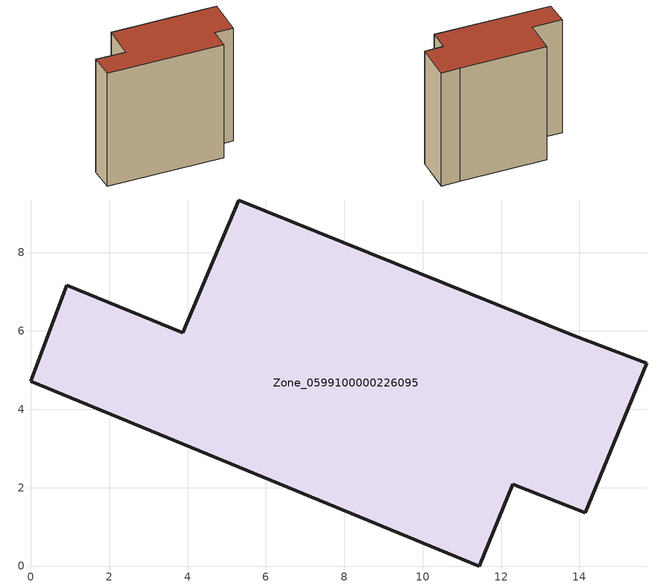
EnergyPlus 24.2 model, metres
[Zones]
Zone_0599100000226095
 floor ground (C_G): 11.44,0 0,4.72 0.92,7.17 3.87,5.95 5.3,9.34 13.87,5.88 15.71,5.17 14.14,1.36 12.3,2.09 z0
 wall outside (C_F): 0,4.72 11.44,0 12.3,2.09 14.14,1.36 15.71,5.17 13.87,5.88 5.3,9.34 3.87,5.95 0.92,7.17 0,4.72 z0:13.36
 roof outside (C_R): 14.14,1.36 15.71,5.17 13.87,5.88 5.3,9.34 3.87,5.95 0.92,7.17 0,4.72 11.44,0 12.3,2.09 z13.36
[BUILDING]
Pand.0599100000226095: North Axis=0; Terrain=City; Loads Convergence Tolerance Value=0.04; Temperature Convergence Tolerance Value=0.4; Solar Distribution=FullExterior; Maximum Number of Warmup Days=25; Minimum Number of Warmup Days=1
[Site:Location]
Rotterdam.The.Hague.AP_ZH_NLD Design_Conditions: Latitude=51.96; Longitude=4.45; Time Zone=1; Elevation=-4.5
[SITE:GROUNDTEMPERATURE:BUILDINGSURFACE]
18, 18, 18, 18, 18, 18, 18, 18, 18, 18, 18, 18
[MATERIAL] Thermal Absorptance=0.9; Solar Absorptance=0.7; Visible Absorptance=0.7
Name | Roughness | Thickness | Conductivity | Density | Specific Heat
G.TI.1946 | MediumSmooth | 0.15 | 1 | 540 | 1210
F.TI.1946 | Rough | 0.3 | 0.857143 | 1920 | 840
R.TI.1946 | MediumRough | 0.2 | 0.1 | 1500 | 1000
[CONSTRUCTION]
C_G: G.TI.1946
C_F: F.TI.1946
C_R: R.TI.1946
[ZONE]
Zone_0599100000226095: Type=1; Multiplier=1; Ceiling Height=Autocalculate; Volume=Autocalculate; Floor Area=autocalculate; Part of Total Floor Area=Yes
[ZONEINFILTRATION:DESIGNFLOWRATE]
Infil_Zone_0599100000226095: Zone or ZoneList or Space or SpaceList=Zone_0599100000226095; Schedule=AlwaysOn; Design Flow Rate Calculation Method=Flow/Area; Flow Rate per Floor Area=0.003; Constant Term Coefficient=1; Temperature Term Coefficient=0; Velocity Term Coefficient=0; Velocity Squared Term Coefficient=0
[HVACTEMPLATE:ZONE:IDEALLOADSAIRSYSTEM]
Zone_0599100000226095: Maximum Heating Supply Air Temperature=50; Minimum Cooling Supply Air Temperature=13; Maximum Heating Supply Air Humidity Ratio=0.0156; Minimum Cooling Supply Air Humidity Ratio=0.0077; Heating Limit=NoLimit; Cooling Limit=NoLimit; Dehumidification Control Type=ConstantSensibleHeatRatio; Cooling Sensible Heat Ratio=0.7; Dehumidification Setpoint=60; Humidification Control Type=None; Humidification Setpoint=30; Outdoor Air Method=None; Outdoor Air Flow Rate per Person=0.00944; Outdoor Air Flow Rate per Zone Floor Area=0; Outdoor Air Flow Rate per Zone=0; Demand Controlled Ventilation Type=None; Outdoor Air Economizer Type=NoEconomizer; Heat Recovery Type=None; Sensible Heat Recovery Effectiveness=0.7; Latent Heat Recovery Effectiveness=0.65
[ZONECONTROL:THERMOSTAT]
ThermostatControl_Zone_0599100000226095: Zone or ZoneList=Zone_0599100000226095; Control Type Schedule=DualSetpointControlType; Control 1=Thermostat_Zone_0599100000226095; Temperature Difference Between Cutout And Setpoint=0
[THERMOSTATSETPOINT:DUALSETPOINT]
Thermostat_Zone_0599100000226095: Heating Setpoint Temperature Schedule=HeatingSetpoint_Zone_0599100000226095; Cooling Setpoint Temperature Schedule=CoolingSetpoint_Zone_0599100000226095
[SCHEDULE:COMPACT]
HeatingSetpoint_Zone_0599100000226095: Through: 12/31, For: AllDays, Until: 24:00, 21
CoolingSetpoint_Zone_0599100000226095: Through: 12/31, For: AllDays, Until: 24:00, 24
DualSetpointControlType: Through: 12/31, For: AllDays, Until: 24:00, 4
AlwaysOn: Through: 12/31, For: AllDays, Until: 24:00, 1
